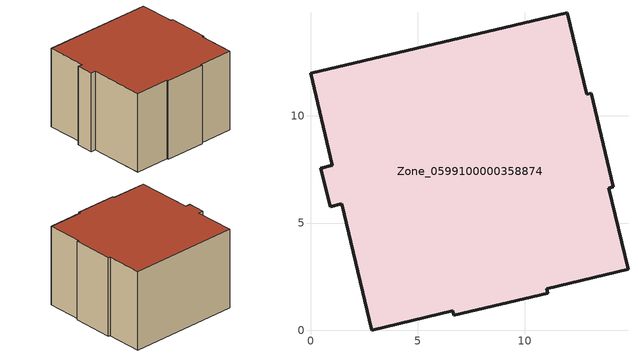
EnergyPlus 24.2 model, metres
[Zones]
Zone_0599100000358874
 floor ground (C_G): 12.88,11.01 13.1,11.06 14.13,6.69 13.92,6.63 14.81,2.84 11.02,1.94 11.07,1.73 6.69,0.7 6.64,0.9 2.85,0 1.45,5.89 0.91,5.76 0.48,7.56 1.02,7.7 0,11.98 11.98,14.81 z0
 wall outside (C_F): 0.48,7.56 0.91,5.76 1.45,5.89 2.85,0 6.64,0.9 6.69,0.7 11.07,1.73 11.02,1.94 14.81,2.84 13.92,6.63 14.13,6.69 13.1,11.06 12.88,11.01 11.98,14.81 0,11.98 1.02,7.7 0.48,7.56 z0:8.78
 roof outside (C_R): 11.98,14.81 0,11.98 1.02,7.7 0.48,7.56 0.91,5.76 1.45,5.89 2.85,0 6.64,0.9 6.69,0.7 11.07,1.73 11.02,1.94 14.81,2.84 13.92,6.63 14.13,6.69 13.1,11.06 12.88,11.01 z8.78
[BUILDING]
Pand.0599100000358874: North Axis=0; Terrain=City; Loads Convergence Tolerance Value=0.04; Temperature Convergence Tolerance Value=0.4; Solar Distribution=FullExterior; Maximum Number of Warmup Days=25; Minimum Number of Warmup Days=1
[Site:Location]
Rotterdam.The.Hague.AP_ZH_NLD Design_Conditions: Latitude=51.96; Longitude=4.45; Time Zone=1; Elevation=-4.5
[SITE:GROUNDTEMPERATURE:BUILDINGSURFACE]
18, 18, 18, 18, 18, 18, 18, 18, 18, 18, 18, 18
[MATERIAL] Thermal Absorptance=0.9; Solar Absorptance=0.7; Visible Absorptance=0.7
Name | Roughness | Thickness | Conductivity | Density | Specific Heat
G.D.1992-2005 | MediumSmooth | 0.15 | 0.06 | 540 | 1210
F.D.1992-2005 | Rough | 0.3 | 0.12 | 1920 | 840
R.D.1992-2005 | MediumRough | 0.2 | 0.08 | 1500 | 1000
[CONSTRUCTION]
C_G: G.D.1992-2005
C_F: F.D.1992-2005
C_R: R.D.1992-2005
[ZONE]
Zone_0599100000358874: Type=1; Multiplier=1; Ceiling Height=Autocalculate; Volume=Autocalculate; Floor Area=autocalculate; Part of Total Floor Area=Yes
[ZONEINFILTRATION:DESIGNFLOWRATE]
Infil_Zone_0599100000358874: Zone or ZoneList or Space or SpaceList=Zone_0599100000358874; Schedule=AlwaysOn; Design Flow Rate Calculation Method=Flow/Area; Flow Rate per Floor Area=0.0021; Constant Term Coefficient=1; Temperature Term Coefficient=0; Velocity Term Coefficient=0; Velocity Squared Term Coefficient=0
[HVACTEMPLATE:ZONE:IDEALLOADSAIRSYSTEM]
Zone_0599100000358874: Maximum Heating Supply Air Temperature=50; Minimum Cooling Supply Air Temperature=13; Maximum Heating Supply Air Humidity Ratio=0.0156; Minimum Cooling Supply Air Humidity Ratio=0.0077; Heating Limit=NoLimit; Cooling Limit=NoLimit; Dehumidification Control Type=ConstantSensibleHeatRatio; Cooling Sensible Heat Ratio=0.7; Dehumidification Setpoint=60; Humidification Control Type=None; Humidification Setpoint=30; Outdoor Air Method=None; Outdoor Air Flow Rate per Person=0.00944; Outdoor Air Flow Rate per Zone Floor Area=0; Outdoor Air Flow Rate per Zone=0; Demand Controlled Ventilation Type=None; Outdoor Air Economizer Type=NoEconomizer; Heat Recovery Type=None; Sensible Heat Recovery Effectiveness=0.7; Latent Heat Recovery Effectiveness=0.65
[ZONECONTROL:THERMOSTAT]
ThermostatControl_Zone_0599100000358874: Zone or ZoneList=Zone_0599100000358874; Control Type Schedule=DualSetpointControlType; Control 1=Thermostat_Zone_0599100000358874; Temperature Difference Between Cutout And Setpoint=0
[THERMOSTATSETPOINT:DUALSETPOINT]
Thermostat_Zone_0599100000358874: Heating Setpoint Temperature Schedule=HeatingSetpoint_Zone_0599100000358874; Cooling Setpoint Temperature Schedule=CoolingSetpoint_Zone_0599100000358874
[SCHEDULE:COMPACT]
HeatingSetpoint_Zone_0599100000358874: Through: 12/31, For: AllDays, Until: 24:00, 21
CoolingSetpoint_Zone_0599100000358874: Through: 12/31, For: AllDays, Until: 24:00, 24
DualSetpointControlType: Through: 12/31, For: AllDays, Until: 24:00, 4
AlwaysOn: Through: 12/31, For: AllDays, Until: 24:00, 1
